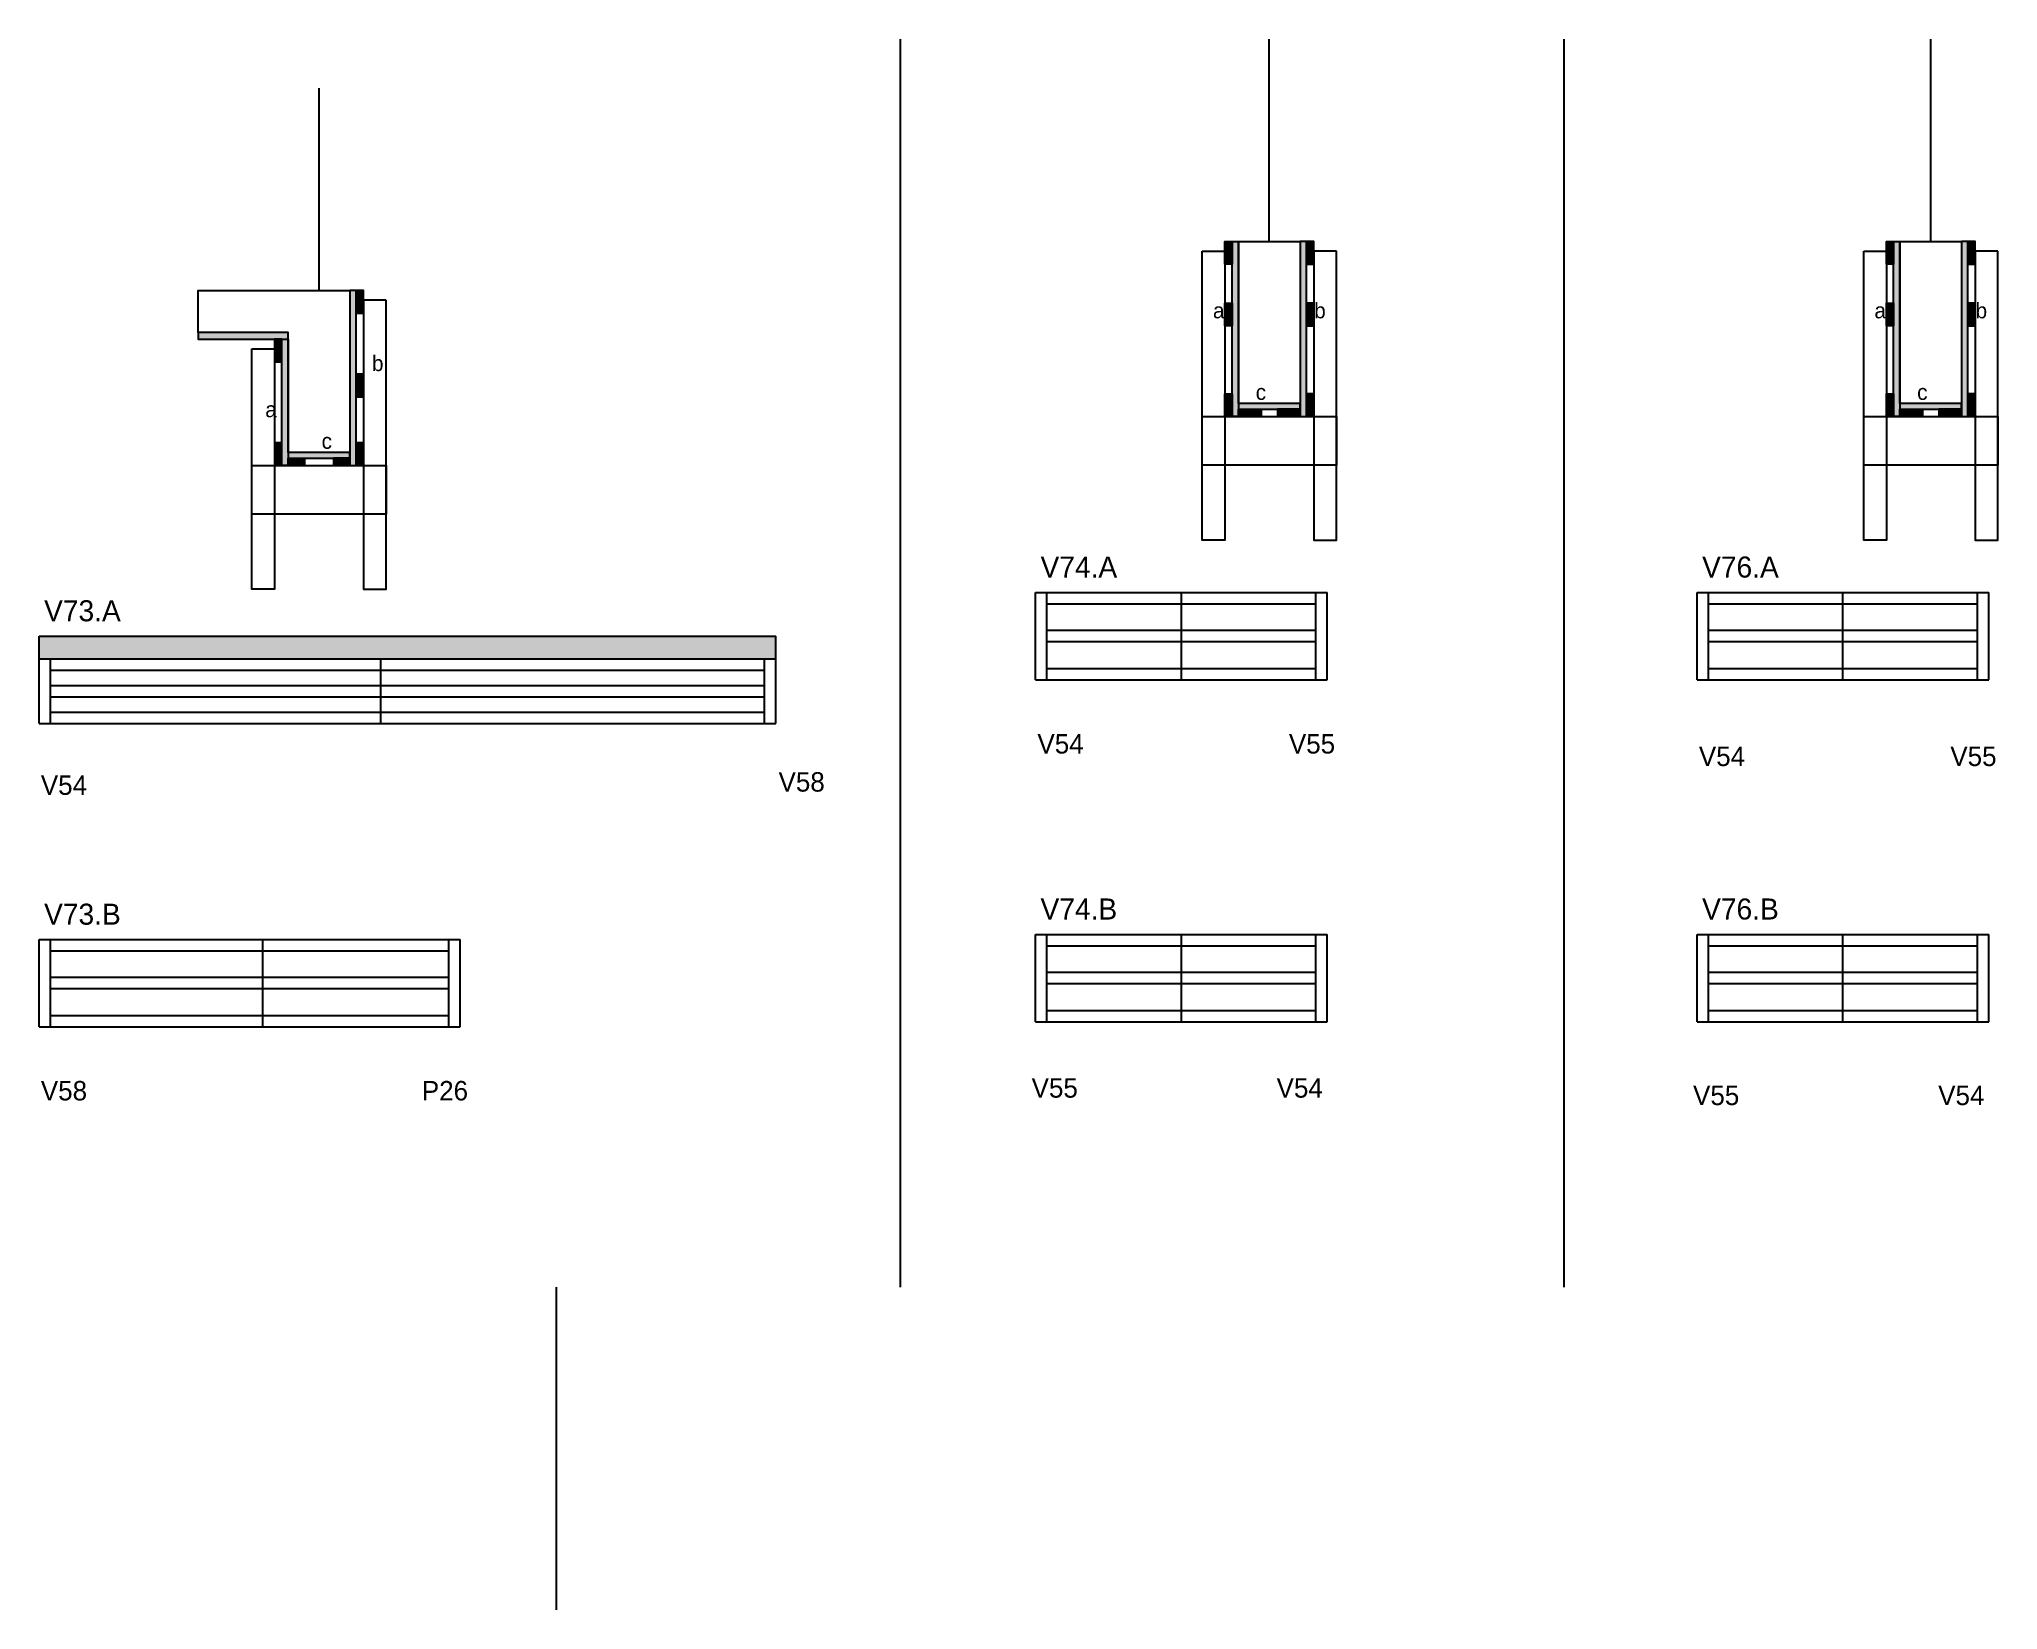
# Model space of a CAD drawing. Header units: metres. Extents: x 7424 to 8634, y 3977 to 4947.
import ezdxf

# ---------------------------------------------------------------- set-up
doc = ezdxf.new("R2010")
doc.units = ezdxf.units.M
for name, color, linetype in [('5', 7, 'Continuous'), ('CONCRETO', 7, 'Continuous'), ('COTA', 7, 'Continuous'), ('detalhes', 7, 'Continuous'), ('Hachura', 7, 'Continuous'), ('Madeira', 7, 'Continuous'), ('Painéis', 7, 'Continuous'), ('SARR_2.2x7', 7, 'Continuous'), ('SARR_3.5x7', 7, 'Continuous'), ('Texto Seção', 7, 'Continuous')]:
    doc.layers.add(name, color=color, linetype=linetype)

msp = doc.modelspace()

# ---------------------------------------------------------------- hatches: boundary and pattern name
at = {"layer": 'COTA'}
h = msp.add_hatch(color=7, dxfattribs=at)
h.dxf.hatch_style = 1
h.paths.add_polyline_path([(7879.3, 4564.7), (7879.3, 4578.7), (7879.3, 4578.7), (7424.3, 4578.7), (7424.3, 4578.7), (7424.3, 4564.7), (7424.3, 4564.7), (7879.3, 4564.7)])
at = {"layer": 'Hachura'}
h = msp.add_hatch(color=7, dxfattribs=at)
h.dxf.hatch_style = 1
h.paths.add_polyline_path([(8161, 4808.4), (8156.6, 4808.4), (8156.6, 4808.4), (8156.6, 4822.4), (8156.6, 4822.4), (8161, 4822.4), (8161, 4822.4), (8161, 4808.4)])
h = msp.add_hatch(color=7, dxfattribs=at)
h.dxf.hatch_style = 1
h.paths.add_polyline_path([(8165, 4822.4), (8161, 4822.4), (8161, 4822.4), (8161, 4714.4), (8161, 4714.4), (8165, 4714.4), (8165, 4714.4), (8165, 4822.4)])
h = msp.add_hatch(color=7, dxfattribs=at)
h.dxf.hatch_style = 1
h.paths.add_polyline_path([(8207, 4822.4), (8203, 4822.4), (8203, 4822.4), (8203, 4714.4), (8203, 4714.4), (8207, 4714.4), (8207, 4714.4), (8207, 4822.4)])
h = msp.add_hatch(color=7, dxfattribs=at)
h.dxf.hatch_style = 1
h.paths.add_polyline_path([(8207, 4808.4), (8211.4, 4808.4), (8211.4, 4808.4), (8211.4, 4822.4), (8211.4, 4822.4), (8207, 4822.4), (8207, 4822.4), (8207, 4808.4)])
h = msp.add_hatch(color=7, dxfattribs=at)
h.dxf.hatch_style = 1
h.paths.add_polyline_path([(8569.5, 4808.4), (8565.1, 4808.4), (8565.1, 4808.4), (8565.1, 4822.4), (8565.1, 4822.4), (8569.5, 4822.4), (8569.5, 4822.4), (8569.5, 4808.4)])
h = msp.add_hatch(color=7, dxfattribs=at)
h.dxf.hatch_style = 1
h.paths.add_polyline_path([(8573.5, 4822.4), (8569.5, 4822.4), (8569.5, 4822.4), (8569.5, 4714.4), (8569.5, 4714.4), (8573.5, 4714.4), (8573.5, 4714.4), (8573.5, 4822.4)])
h = msp.add_hatch(color=7, dxfattribs=at)
h.dxf.hatch_style = 1
h.paths.add_polyline_path([(8615.5, 4822.4), (8611.5, 4822.4), (8611.5, 4822.4), (8611.5, 4714.4), (8611.5, 4714.4), (8615.5, 4714.4), (8615.5, 4714.4), (8615.5, 4822.4)])
h = msp.add_hatch(color=7, dxfattribs=at)
h.dxf.hatch_style = 1
h.paths.add_polyline_path([(8615.5, 4808.4), (8619.9, 4808.4), (8619.9, 4808.4), (8619.9, 4822.4), (8619.9, 4822.4), (8615.5, 4822.4), (8615.5, 4822.4), (8615.5, 4808.4)])
h = msp.add_hatch(color=7, dxfattribs=at)
h.dxf.hatch_style = 1
h.paths.add_polyline_path([(7620.1, 4792.2), (7616.1, 4792.2), (7616.1, 4792.2), (7616.1, 4684.2), (7616.1, 4684.2), (7620.1, 4684.2), (7620.1, 4684.2), (7620.1, 4792.2)])
h = msp.add_hatch(color=7, dxfattribs=at)
h.dxf.hatch_style = 1
h.paths.add_polyline_path([(7620.1, 4778.2), (7624.5, 4778.2), (7624.5, 4778.2), (7624.5, 4792.2), (7624.5, 4792.2), (7620.1, 4792.2), (7620.1, 4792.2), (7620.1, 4778.2)])
h = msp.add_hatch(color=7, dxfattribs=at)
h.dxf.hatch_style = 1
h.paths.add_polyline_path([(8161, 4770.4), (8156.6, 4770.4), (8156.6, 4770.4), (8156.6, 4784.4), (8156.6, 4784.4), (8161, 4784.4), (8161, 4784.4), (8161, 4770.4)])
h = msp.add_hatch(color=7, dxfattribs=at)
h.dxf.hatch_style = 1
h.paths.add_polyline_path([(8207, 4770.4), (8211.4, 4770.4), (8211.4, 4770.4), (8211.4, 4784.4), (8211.4, 4784.4), (8207, 4784.4), (8207, 4784.4), (8207, 4770.4)])
h = msp.add_hatch(color=7, dxfattribs=at)
h.dxf.hatch_style = 1
h.paths.add_polyline_path([(8569.5, 4770.4), (8565.1, 4770.4), (8565.1, 4770.4), (8565.1, 4784.4), (8565.1, 4784.4), (8569.5, 4784.4), (8569.5, 4784.4), (8569.5, 4770.4)])
h = msp.add_hatch(color=7, dxfattribs=at)
h.dxf.hatch_style = 1
h.paths.add_polyline_path([(8615.5, 4770.4), (8619.9, 4770.4), (8619.9, 4770.4), (8619.9, 4784.4), (8619.9, 4784.4), (8615.5, 4784.4), (8615.5, 4784.4), (8615.5, 4770.4)])
h = msp.add_hatch(color=7, dxfattribs=at)
h.dxf.hatch_style = 1
h.paths.add_polyline_path([(7578.1, 4762.2), (7578.1, 4766.2), (7578.1, 4766.2), (7522.5, 4766.2), (7522.5, 4766.2), (7522.5, 4762.2), (7522.5, 4762.2), (7578.1, 4762.2)])
h = msp.add_hatch(color=7, dxfattribs=at)
h.dxf.hatch_style = 1
h.paths.add_polyline_path([(7569.7, 4748.2), (7574.1, 4748.2), (7574.1, 4748.2), (7574.1, 4762.2), (7574.1, 4762.2), (7569.7, 4762.2), (7569.7, 4762.2), (7569.7, 4748.2)])
h = msp.add_hatch(color=7, dxfattribs=at)
h.dxf.hatch_style = 1
h.paths.add_polyline_path([(7578.1, 4762.2), (7574.1, 4762.2), (7574.1, 4762.2), (7574.1, 4684.2), (7574.1, 4684.2), (7578.1, 4684.2), (7578.1, 4684.2), (7578.1, 4762.2)])
h = msp.add_hatch(color=7, dxfattribs=at)
h.dxf.hatch_style = 1
h.paths.add_polyline_path([(7620.1, 4726.6), (7624.5, 4726.6), (7624.5, 4726.6), (7624.5, 4740.6), (7624.5, 4740.6), (7620.1, 4740.6), (7620.1, 4740.6), (7620.1, 4726.6)])
h = msp.add_hatch(color=7, dxfattribs=at)
h.dxf.hatch_style = 1
h.paths.add_polyline_path([(8161, 4714.4), (8156.6, 4714.4), (8156.6, 4714.4), (8156.6, 4728.4), (8156.6, 4728.4), (8161, 4728.4), (8161, 4728.4), (8161, 4714.4)])
h = msp.add_hatch(color=7, dxfattribs=at)
h.dxf.hatch_style = 1
h.paths.add_polyline_path([(8203, 4718.8), (8203, 4722.4), (8203, 4722.4), (8165, 4722.4), (8165, 4722.4), (8165, 4718.8), (8165, 4718.8), (8203, 4718.8)])
h = msp.add_hatch(color=7, dxfattribs=at)
h.dxf.hatch_style = 1
h.paths.add_polyline_path([(8165, 4714.4), (8165, 4718.8), (8165, 4718.8), (8179, 4718.8), (8179, 4718.8), (8179, 4714.4), (8179, 4714.4), (8165, 4714.4)])
h = msp.add_hatch(color=7, dxfattribs=at)
h.dxf.hatch_style = 1
h.paths.add_polyline_path([(8203, 4714.4), (8203, 4718.8), (8203, 4718.8), (8189, 4718.8), (8189, 4718.8), (8189, 4714.4), (8189, 4714.4), (8203, 4714.4)])
h = msp.add_hatch(color=7, dxfattribs=at)
h.dxf.hatch_style = 1
h.paths.add_polyline_path([(8207, 4714.4), (8211.4, 4714.4), (8211.4, 4714.4), (8211.4, 4728.4), (8211.4, 4728.4), (8207, 4728.4), (8207, 4728.4), (8207, 4714.4)])
h = msp.add_hatch(color=7, dxfattribs=at)
h.dxf.hatch_style = 1
h.paths.add_polyline_path([(8569.5, 4714.4), (8565.1, 4714.4), (8565.1, 4714.4), (8565.1, 4728.4), (8565.1, 4728.4), (8569.5, 4728.4), (8569.5, 4728.4), (8569.5, 4714.4)])
h = msp.add_hatch(color=7, dxfattribs=at)
h.dxf.hatch_style = 1
h.paths.add_polyline_path([(8611.5, 4718.8), (8611.5, 4722.4), (8611.5, 4722.4), (8573.5, 4722.4), (8573.5, 4722.4), (8573.5, 4718.8), (8573.5, 4718.8), (8611.5, 4718.8)])
h = msp.add_hatch(color=7, dxfattribs=at)
h.dxf.hatch_style = 1
h.paths.add_polyline_path([(8573.5, 4714.4), (8573.5, 4718.8), (8573.5, 4718.8), (8587.5, 4718.8), (8587.5, 4718.8), (8587.5, 4714.4), (8587.5, 4714.4), (8573.5, 4714.4)])
h = msp.add_hatch(color=7, dxfattribs=at)
h.dxf.hatch_style = 1
h.paths.add_polyline_path([(8611.5, 4714.4), (8611.5, 4718.8), (8611.5, 4718.8), (8597.5, 4718.8), (8597.5, 4718.8), (8597.5, 4714.4), (8597.5, 4714.4), (8611.5, 4714.4)])
h = msp.add_hatch(color=7, dxfattribs=at)
h.dxf.hatch_style = 1
h.paths.add_polyline_path([(8615.5, 4714.4), (8619.9, 4714.4), (8619.9, 4714.4), (8619.9, 4728.4), (8619.9, 4728.4), (8615.5, 4728.4), (8615.5, 4728.4), (8615.5, 4714.4)])
h = msp.add_hatch(color=7, dxfattribs=at)
h.dxf.hatch_style = 1
h.paths.add_polyline_path([(7569.7, 4684.2), (7574.1, 4684.2), (7574.1, 4684.2), (7574.1, 4698.2), (7574.1, 4698.2), (7569.7, 4698.2), (7569.7, 4698.2), (7569.7, 4684.2)])
h = msp.add_hatch(color=7, dxfattribs=at)
h.dxf.hatch_style = 1
h.paths.add_polyline_path([(7620.1, 4684.2), (7624.5, 4684.2), (7624.5, 4684.2), (7624.5, 4698.2), (7624.5, 4698.2), (7620.1, 4698.2), (7620.1, 4698.2), (7620.1, 4684.2)])
h = msp.add_hatch(color=7, dxfattribs=at)
h.dxf.hatch_style = 1
h.paths.add_polyline_path([(7616.1, 4688.6), (7616.1, 4692.2), (7616.1, 4692.2), (7578.1, 4692.2), (7578.1, 4692.2), (7578.1, 4688.6), (7578.1, 4688.6), (7616.1, 4688.6)])
h = msp.add_hatch(color=7, dxfattribs=at)
h.dxf.hatch_style = 1
h.paths.add_polyline_path([(7578.1, 4684.2), (7578.1, 4688.6), (7578.1, 4688.6), (7588.1, 4688.6), (7588.1, 4688.6), (7588.1, 4684.2), (7588.1, 4684.2), (7578.1, 4684.2)])
h = msp.add_hatch(color=7, dxfattribs=at)
h.dxf.hatch_style = 1
h.paths.add_polyline_path([(7616.1, 4684.2), (7616.1, 4688.6), (7616.1, 4688.6), (7606.1, 4688.6), (7606.1, 4688.6), (7606.1, 4684.2), (7606.1, 4684.2), (7616.1, 4684.2)])

# ---------------------------------------------------------------- linework, layer by layer
at = {"color": 7, "lineweight": 25}
msp.add_line((7743.8, 3977.4), (7743.8, 4176.6), dxfattribs=at)
at = {"layer": 'CONCRETO', "color": 7, "lineweight": 25}
for points in [[(8165, 4822.4), (8165, 4822.4), (8203, 4822.4), (8203, 4794.4), (8203, 4794.4), (8203, 4722.4), (8165, 4722.4), (8165, 4822.4)], [(8573.5, 4822.4), (8573.5, 4822.4), (8611.5, 4822.4), (8611.5, 4794.4), (8611.5, 4794.4), (8611.5, 4722.4), (8573.5, 4722.4), (8573.5, 4822.4)], [(7522.5, 4766.2), (7522.5, 4792.2), (7578.1, 4792.2), (7578.1, 4792.2), (7616.1, 4792.2), (7616.1, 4692.2), (7578.1, 4692.2), (7578.1, 4766.2)]]:
    msp.add_lwpolyline(points, close=True, dxfattribs=at)
at = {"layer": 'COTA', "color": 7, "lineweight": 25}
for p, q in [((7956.1, 4947.4), (7956.1, 4176.6)), ((8365.8, 4947.4), (8365.8, 4176.6)), ((7424.3, 4564.7), (7424.3, 4578.7)), ((7424.3, 4578.7), (7879.3, 4578.7)), ((7879.3, 4564.7), (7879.3, 4578.7))]:
    msp.add_line(p, q, dxfattribs=at)
at = {"layer": 'Defpoints', "color": 7, "lineweight": 25}
for p, q in [((8184, 4822.4), (8184, 4947.4)), ((8592.5, 4822.4), (8592.5, 4947.4)), ((7597.1, 4792.2), (7597.1, 4917.2))]:
    msp.add_line(p, q, dxfattribs=at)
at = {"layer": 'Madeira', "color": 7, "lineweight": 25}
for points in [[(8161, 4808.4), (8156.6, 4808.4), (8156.6, 4822.4), (8161, 4822.4)], [(8207, 4808.4), (8211.4, 4808.4), (8211.4, 4822.4), (8207, 4822.4)], [(8569.5, 4808.4), (8565.1, 4808.4), (8565.1, 4822.4), (8569.5, 4822.4)], [(8615.5, 4808.4), (8619.9, 4808.4), (8619.9, 4822.4), (8615.5, 4822.4)], [(7620.1, 4778.2), (7624.5, 4778.2), (7624.5, 4792.2), (7620.1, 4792.2)], [(8161, 4770.4), (8156.6, 4770.4), (8156.6, 4784.4), (8161, 4784.4)], [(8207, 4770.4), (8211.4, 4770.4), (8211.4, 4784.4), (8207, 4784.4)], [(8569.5, 4770.4), (8565.1, 4770.4), (8565.1, 4784.4), (8569.5, 4784.4)], [(8615.5, 4770.4), (8619.9, 4770.4), (8619.9, 4784.4), (8615.5, 4784.4)], [(7569.7, 4748.2), (7574.1, 4748.2), (7574.1, 4762.2), (7569.7, 4762.2)], [(7620.1, 4726.6), (7624.5, 4726.6), (7624.5, 4740.6), (7620.1, 4740.6)], [(8161, 4714.4), (8156.6, 4714.4), (8156.6, 4728.4), (8161, 4728.4)], [(8165, 4714.4), (8165, 4718.8), (8179, 4718.8), (8179, 4714.4)], [(8203, 4714.4), (8203, 4718.8), (8189, 4718.8), (8189, 4714.4)], [(8207, 4714.4), (8211.4, 4714.4), (8211.4, 4728.4), (8207, 4728.4)], [(8569.5, 4714.4), (8565.1, 4714.4), (8565.1, 4728.4), (8569.5, 4728.4)], [(8573.5, 4714.4), (8573.5, 4718.8), (8587.5, 4718.8), (8587.5, 4714.4)], [(8611.5, 4714.4), (8611.5, 4718.8), (8597.5, 4718.8), (8597.5, 4714.4)], [(8615.5, 4714.4), (8619.9, 4714.4), (8619.9, 4728.4), (8615.5, 4728.4)], [(7569.7, 4684.2), (7574.1, 4684.2), (7574.1, 4698.2), (7569.7, 4698.2)], [(7620.1, 4684.2), (7624.5, 4684.2), (7624.5, 4698.2), (7620.1, 4698.2)], [(7578.1, 4684.2), (7578.1, 4688.6), (7588.1, 4688.6), (7588.1, 4684.2)], [(7616.1, 4684.2), (7616.1, 4688.6), (7606.1, 4688.6), (7606.1, 4684.2)]]:
    msp.add_lwpolyline(points, close=True, dxfattribs=at)
at = {"layer": 'Painéis', "color": 7, "lineweight": 25}
for p, q in [((8039.7, 4605.7), (8219.7, 4605.7)), ((8039.7, 4551.7), (8039.7, 4605.7)), ((8129.7, 4551.7), (8129.7, 4605.7)), ((8219.7, 4551.7), (8219.7, 4605.7)), ((8448.3, 4605.7), (8628.3, 4605.7)), ((8448.3, 4551.7), (8448.3, 4605.7)), ((8538.3, 4551.7), (8538.3, 4605.7)), ((8628.3, 4551.7), (8628.3, 4605.7)), ((7424.3, 4564.7), (7879.3, 4564.7)), ((7424.3, 4524.7), (7424.3, 4564.7)), ((7635.3, 4524.7), (7635.3, 4564.7)), ((7879.3, 4524.7), (7879.3, 4564.7)), ((8039.7, 4551.7), (8219.7, 4551.7)), ((8448.3, 4551.7), (8628.3, 4551.7)), ((7424.3, 4524.7), (7879.3, 4524.7)), ((7424.3, 4391.4), (7684.3, 4391.4)), ((7424.3, 4337.4), (7424.3, 4391.4)), ((7562.3, 4337.4), (7562.3, 4391.4)), ((7684.3, 4337.4), (7684.3, 4391.4)), ((8039.7, 4394.5), (8219.7, 4394.5)), ((8039.7, 4340.5), (8039.7, 4394.5)), ((8129.7, 4340.5), (8129.7, 4394.5)), ((8219.7, 4340.5), (8219.7, 4394.5)), ((8448.3, 4394.5), (8628.3, 4394.5)), ((8448.3, 4340.5), (8448.3, 4394.5)), ((8538.3, 4340.5), (8538.3, 4394.5)), ((8628.3, 4340.5), (8628.3, 4394.5)), ((7424.3, 4337.4), (7684.3, 4337.4)), ((8039.7, 4340.5), (8219.7, 4340.5)), ((8448.3, 4340.5), (8628.3, 4340.5))]:
    msp.add_line(p, q, dxfattribs=at)
for points in [[(8161, 4822.4), (8165, 4822.4), (8165, 4714.4), (8161, 4714.4)], [(8207, 4822.4), (8203, 4822.4), (8203, 4714.4), (8207, 4714.4)], [(8569.5, 4822.4), (8573.5, 4822.4), (8573.5, 4714.4), (8569.5, 4714.4)], [(8615.5, 4822.4), (8611.5, 4822.4), (8611.5, 4714.4), (8615.5, 4714.4)], [(7620.1, 4792.2), (7616.1, 4792.2), (7616.1, 4684.2), (7620.1, 4684.2)], [(7578.1, 4762.2), (7578.1, 4766.2), (7522.5, 4766.2), (7522.5, 4762.2)], [(7574.1, 4762.2), (7578.1, 4762.2), (7578.1, 4684.2), (7574.1, 4684.2)], [(8203, 4718.8), (8203, 4722.4), (8165, 4722.4), (8165, 4718.8)], [(8611.5, 4718.8), (8611.5, 4722.4), (8573.5, 4722.4), (8573.5, 4718.8)], [(7616.1, 4688.6), (7616.1, 4692.2), (7578.1, 4692.2), (7578.1, 4688.6)]]:
    msp.add_lwpolyline(points, close=True, dxfattribs=at)
at = {"layer": 'SARR_2.2x7', "color": 7, "lineweight": 25}
for p, q in [((8046.7, 4551.7), (8046.7, 4605.7)), ((8046.7, 4598.7), (8129.7, 4598.7)), ((8129.7, 4598.7), (8212.7, 4598.7)), ((8212.7, 4551.7), (8212.7, 4605.7)), ((8455.3, 4551.7), (8455.3, 4605.7)), ((8455.3, 4598.7), (8538.3, 4598.7)), ((8538.3, 4598.7), (8621.3, 4598.7)), ((8621.3, 4551.7), (8621.3, 4605.7)), ((8046.7, 4582.5), (8129.7, 4582.5)), ((8046.7, 4575.5), (8129.7, 4575.5)), ((8129.7, 4582.5), (8212.7, 4582.5)), ((8129.7, 4575.5), (8212.7, 4575.5)), ((8455.3, 4582.5), (8538.3, 4582.5)), ((8455.3, 4575.5), (8538.3, 4575.5)), ((8538.3, 4582.5), (8621.3, 4582.5)), ((8538.3, 4575.5), (8621.3, 4575.5)), ((7431.3, 4524.7), (7431.3, 4564.7)), ((7872.3, 4524.7), (7872.3, 4564.7)), ((7431.3, 4557.7), (7872.3, 4557.7)), ((8046.7, 4558.7), (8129.7, 4558.7)), ((8129.7, 4558.7), (8212.7, 4558.7)), ((8455.3, 4558.7), (8538.3, 4558.7)), ((8538.3, 4558.7), (8621.3, 4558.7)), ((7431.3, 4548.2), (7635.3, 4548.2)), ((7431.3, 4541.2), (7635.3, 4541.2)), ((7635.3, 4548.2), (7872.3, 4548.2)), ((7635.3, 4541.2), (7872.3, 4541.2)), ((7431.3, 4531.7), (7872.3, 4531.7)), ((7431.3, 4337.4), (7431.3, 4391.4)), ((7677.3, 4337.4), (7677.3, 4391.4)), ((8046.7, 4340.5), (8046.7, 4394.5)), ((8212.7, 4340.5), (8212.7, 4394.5)), ((8455.3, 4340.5), (8455.3, 4394.5)), ((8621.3, 4340.5), (8621.3, 4394.5)), ((7431.3, 4384.4), (7562.3, 4384.4)), ((7562.3, 4384.4), (7677.3, 4384.4)), ((8046.7, 4387.5), (8129.7, 4387.5)), ((8129.7, 4387.5), (8212.7, 4387.5)), ((8455.3, 4387.5), (8538.3, 4387.5)), ((8538.3, 4387.5), (8621.3, 4387.5)), ((7431.3, 4368.1), (7562.3, 4368.1)), ((7562.3, 4368.1), (7677.3, 4368.1)), ((8046.7, 4371.3), (8129.7, 4371.3)), ((8129.7, 4371.3), (8212.7, 4371.3)), ((8455.3, 4371.3), (8538.3, 4371.3)), ((8538.3, 4371.3), (8621.3, 4371.3)), ((7431.3, 4361.1), (7562.3, 4361.1)), ((7562.3, 4361.1), (7677.3, 4361.1)), ((8046.7, 4364.3), (8129.7, 4364.3)), ((8129.7, 4364.3), (8212.7, 4364.3)), ((8455.3, 4364.3), (8538.3, 4364.3)), ((8538.3, 4364.3), (8621.3, 4364.3)), ((7431.3, 4344.4), (7562.3, 4344.4)), ((7562.3, 4344.4), (7677.3, 4344.4)), ((8046.7, 4347.5), (8129.7, 4347.5)), ((8129.7, 4347.5), (8212.7, 4347.5)), ((8455.3, 4347.5), (8538.3, 4347.5)), ((8538.3, 4347.5), (8621.3, 4347.5))]:
    msp.add_line(p, q, dxfattribs=at)
at = {"layer": 'SARR_3.5x7', "color": 7, "lineweight": 25}
for points in [[(8142.6, 4816.4), (8156.6, 4816.4), (8156.6, 4637.9), (8142.6, 4637.9)], [(8225.4, 4816.4), (8211.4, 4816.4), (8211.4, 4637.9), (8225.4, 4637.9)], [(8551.1, 4816.4), (8565.1, 4816.4), (8565.1, 4637.9), (8551.1, 4637.9)], [(8633.9, 4816.4), (8619.9, 4816.4), (8619.9, 4637.9), (8633.9, 4637.9)], [(7638.5, 4786.2), (7624.5, 4786.2), (7624.5, 4607.7), (7638.5, 4607.7)], [(7555.7, 4756.2), (7569.7, 4756.2), (7569.7, 4607.7), (7555.7, 4607.7)], [(8142.6, 4714.4), (8225.4, 4714.4), (8225.4, 4684.3), (8142.6, 4684.3)], [(8551.1, 4714.4), (8633.9, 4714.4), (8633.9, 4684.3), (8551.1, 4684.3)], [(7555.7, 4684.2), (7638.5, 4684.2), (7638.5, 4654.1), (7555.7, 4654.1)]]:
    msp.add_lwpolyline(points, close=True, dxfattribs=at)

# ---------------------------------------------------------------- texts
at = {"layer": '5', "color": 7, "lineweight": 25}
for s, p in [('V54', (8040.8, 4506.2)), ('V55', (8196.1, 4506.2)), ('V54', (8449.3, 4498.5)), ('V55', (8604.6, 4498.5)), ('V54', (7425.3, 4480.7)), ('V58', (7880.9, 4482.7)), ('V58', (7425.3, 4292)), ('P26', (7660.6, 4292)), ('V55', (8037.2, 4293.7)), ('V54', (8188.5, 4293.7)), ('V55', (8445.7, 4289.1)), ('V54', (8597.1, 4289.1))]:
    msp.add_text(s, height=12, dxfattribs=at).set_placement(p)
at = {"layer": 'detalhes', "color": 7, "lineweight": 25}
for s, p in [('a', (8149.2, 4775)), ('b', (8211.7, 4775)), ('a', (8557.7, 4775)), ('b', (8620.2, 4775)), ('b', (7629.8, 4742.4)), ('c', (8175.6, 4724.6)), ('c', (8584.1, 4724.6)), ('a', (7563.9, 4713.9)), ('c', (7598.7, 4694.4))]:
    msp.add_text(s, height=9.6, dxfattribs=at).set_placement(p)
at = {"layer": 'Texto Seção', "color": 7, "lineweight": 25}
for s, p in [('V74.A', (8042.7, 4614.9)), ('V76.A', (8451.3, 4614.9)), ('V73.A', (7427.3, 4587.9)), ('V74.B', (8042.7, 4403.7)), ('V76.B', (8451.3, 4403.7)), ('V73.B', (7427.3, 4400.5))]:
    msp.add_text(s, height=13, dxfattribs=at).set_placement(p)

doc.saveas('drawing.dxf')
